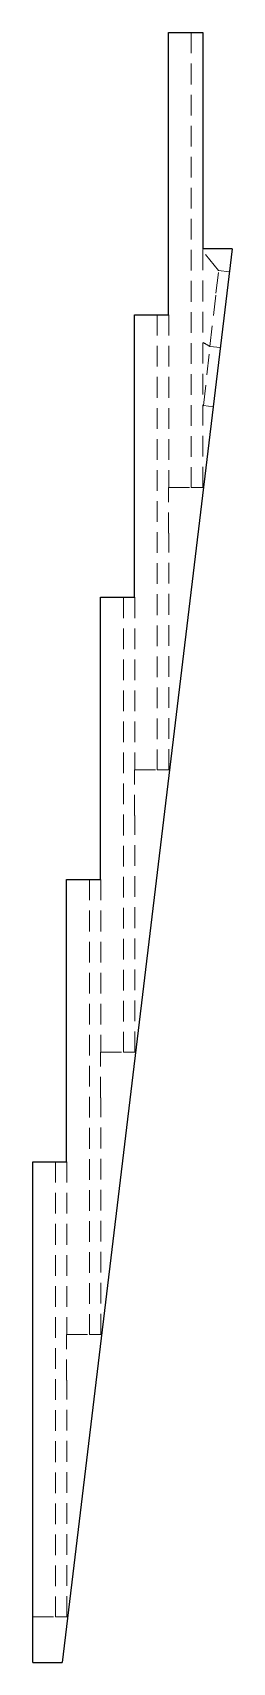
# Model space of a CAD drawing. Header units: millimetres. Extents: x 65 to 229, y 7 to 164.
# Drawn here: x 216.9 to 229.1, y 7 to 107 of the extents above.
import ezdxf

# ---------------------------------------------------------------- set-up
doc = ezdxf.new("R2010")
doc.units = ezdxf.units.MM
doc.linetypes.add('HIDDEN', pattern=[1.905, 1.27, -0.635])

msp = doc.modelspace()

# ---------------------------------------------------------------- linework, layer by layer
at = {"color": 7, "linetype": 'Continuous', "lineweight": 25}
for p, q in [((225.2, 89.68), (225.2, 107)), ((225.2, 107), (227.3, 107)), ((227.3, 107), (227.3, 93.73)), ((229.11, 93.73), (218.7, 7)), ((229.11, 93.73), (227.3, 93.73)), ((223.13, 72.35), (223.13, 89.68)), ((223.13, 89.68), (225.2, 89.68)), ((221.05, 55.03), (221.05, 72.35)), ((221.05, 72.35), (223.13, 72.35)), ((218.97, 37.71), (218.97, 55.03)), ((218.97, 55.03), (221.05, 55.03)), ((216.89, 7), (216.89, 37.71)), ((216.89, 37.71), (218.97, 37.71)), ((216.89, 7), (218.7, 7))]:
    msp.add_line(p, q, dxfattribs=at)
at = {"color": 7, "linetype": 'HIDDEN', "lineweight": 18}
for p, q in [((226.6, 107), (226.6, 79.08)), ((227.3, 79.08), (227.3, 93.73)), ((228.27, 92.4), (227.3, 93.61)), ((228.11, 91.01), (228.27, 92.4)), ((228.94, 92.32), (228.27, 92.4)), ((227.74, 87.74), (228.11, 91.01)), ((224.52, 89.68), (224.52, 61.76)), ((225.22, 89.68), (225.2, 89.68)), ((225.22, 89.68), (225.22, 79.08)), ((227.34, 84.11), (227.74, 87.74)), ((227.74, 87.74), (228.38, 87.67)), ((227.3, 84.08), (227.34, 84.11)), ((227.34, 84.11), (227.95, 84.04)), ((225.2, 79.08), (225.22, 79.08)), ((225.2, 76.29), (225.2, 79.08)), ((225.22, 79.08), (226.6, 79.08)), ((227.3, 79.08), (226.6, 79.08)), ((225.22, 76.29), (225.2, 76.29)), ((225.22, 61.76), (225.22, 76.29)), ((222.44, 72.35), (222.44, 44.44)), ((223.14, 72.35), (223.13, 72.35)), ((223.14, 72.35), (223.14, 61.76)), ((223.13, 61.76), (223.14, 61.76)), ((223.13, 58.97), (223.13, 61.76)), ((223.14, 61.76), (224.52, 61.76)), ((225.22, 61.76), (224.52, 61.76)), ((223.14, 58.97), (223.13, 58.97)), ((223.14, 44.44), (223.14, 58.97)), ((220.36, 55.03), (220.36, 27.11)), ((221.06, 55.03), (221.05, 55.03)), ((221.06, 55.03), (221.06, 44.44)), ((221.05, 41.65), (221.05, 44.44)), ((221.05, 44.44), (221.06, 44.44)), ((221.06, 44.44), (222.44, 44.44)), ((223.14, 44.44), (222.44, 44.44)), ((221.06, 41.65), (221.05, 41.65)), ((221.06, 27.11), (221.06, 41.65)), ((218.29, 37.71), (218.29, 9.79)), ((218.98, 37.71), (218.97, 37.71)), ((218.98, 37.71), (218.98, 27.11)), ((218.97, 27.11), (218.98, 27.11)), ((218.97, 24.32), (218.97, 27.11)), ((218.98, 27.11), (220.36, 27.11)), ((221.06, 27.11), (220.36, 27.11)), ((218.98, 24.32), (218.97, 24.32)), ((218.98, 9.79), (218.98, 24.32)), ((216.89, 9.79), (218.29, 9.79)), ((218.98, 9.79), (218.29, 9.79))]:
    msp.add_line(p, q, dxfattribs=at)
msp.add_open_spline([(227.3, 87.99), (227.45, 87.91), (227.6, 87.83), (227.74, 87.74)], degree=3, dxfattribs=at)

doc.saveas('drawing.dxf')
